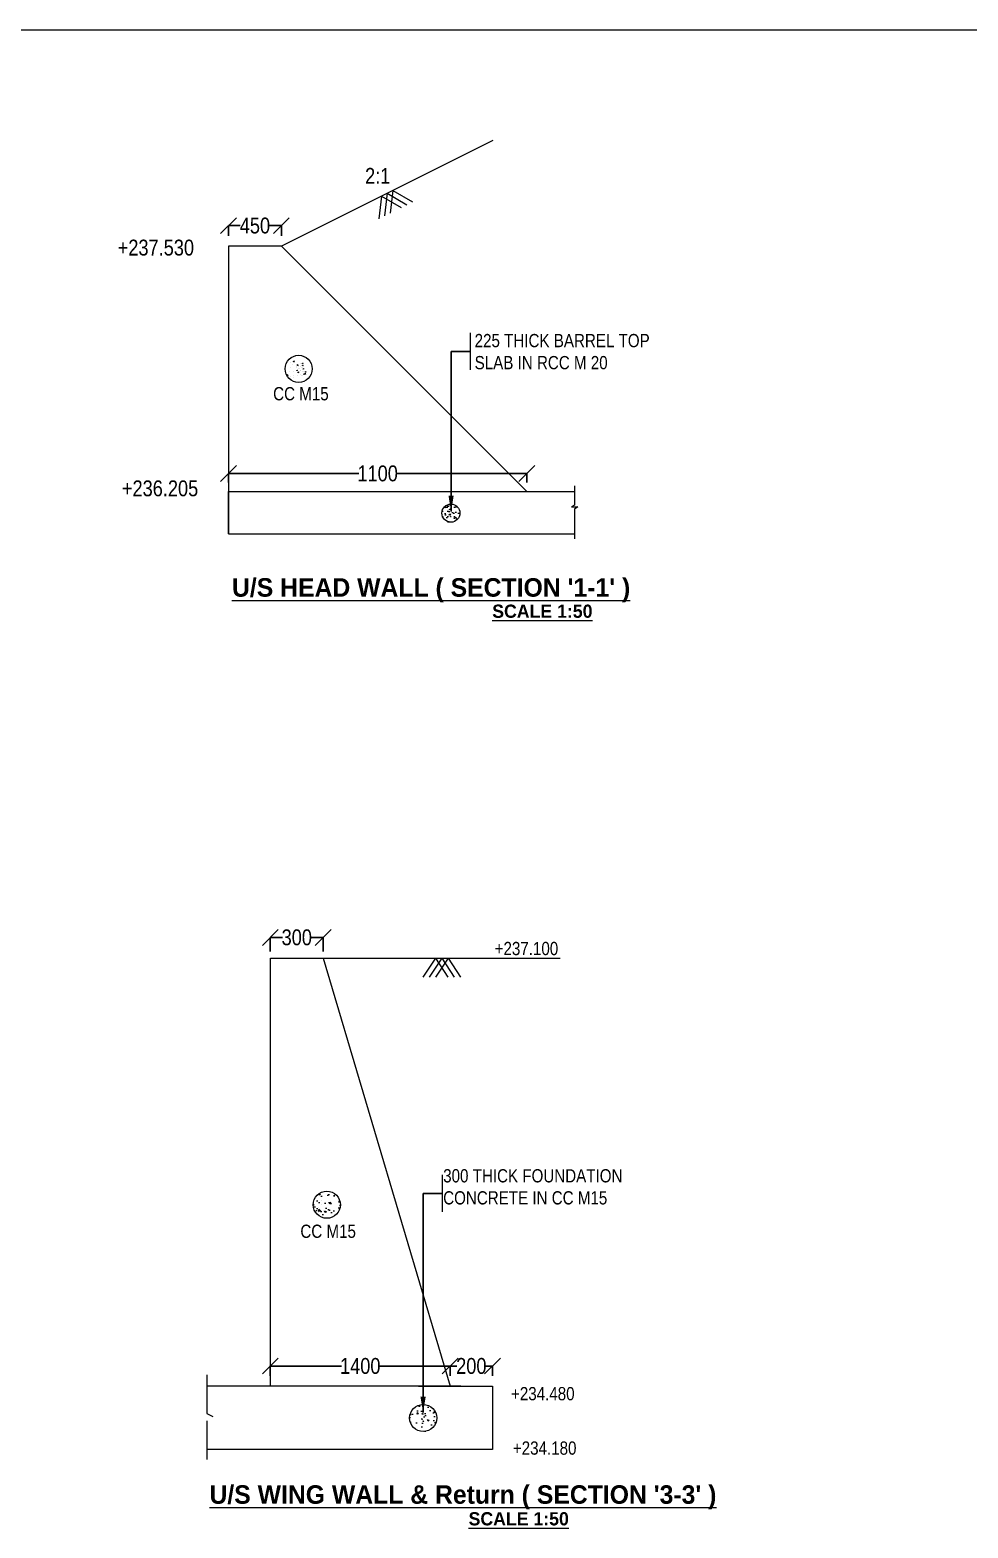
# Model space of a CAD drawing. Header units: inches. Extents: x -679659 to -168020, y 530076 to 1078123.
# Drawn here: x -220266 to -202532, y 550415 to 578737 of the extents above; entities that cross this region are included whole.
import ezdxf

# ---------------------------------------------------------------- set-up
doc = ezdxf.new("R2010")
doc.units = ezdxf.units.IN
doc.header["$LTSCALE"] = 1000
doc.header["$MEASUREMENT"] = 0
for name, color, linetype in [('abutment', 6, 'Continuous'), ('STEEL', 5, 'Continuous'), ('TEXT_GENERAL', 4, 'Continuous')]:
    doc.layers.add(name, color=color, linetype=linetype)
doc.styles.add('ARIAL NARROW', font='ARIALN.TTF')
doc.styles.add('CITYBLUEPR', font='cityb___.ttf')
doc.dimstyles.new('STANDARD$0', dxfattribs={"dimscale": 88.888889, "dimtxt": 0.02, "dimasz": 0.02, "dimexe": 0.05, "dimexo": 0.1, "dimgap": 0.002, "dimtad": 2, "dimdec": 0, "dimzin": 1, "dimdsep": 46, "dimtxsty": 'Standard', "dimblk": 'OBLIQUE', "dimcen": 0.09, "dimadec": 0, "dimazin": 0, "dimtfac": 1, "dimtdec": 4, "dimtofl": 0, "dimtmove": 0, "dimatfit": 3, "dimfxl": 1, "dimtolj": 1, "dimtzin": 1, "dimarcsym": 0})
doc.dimstyles.new('STANDARD$7', dxfattribs={"dimtxt": 2, "dimasz": 2, "dimexe": 1.25, "dimexo": 0.625, "dimtad": 1, "dimdec": 0, "dimlfac": 0.5, "dimdsep": 46, "dimtxsty": 'Standard', "dimblk": 'OBLIQUE', "dimcen": 2.5, "dimadec": 0, "dimazin": 0, "dimtfac": 1, "dimtdec": 0, "dimtmove": 0, "dimatfit": 3, "dimfxl": 1, "dimtolj": 1, "dimtzin": 0, "dimarcsym": 0})

# ---------------------------------------------------------------- blocks, each defined once
blk = doc.blocks.new('_Oblique')
at = {"color": 0, "linetype": 'ByBlock', "lineweight": -2}
blk.add_line((-0.5, -0.5), (0.5, 0.5), dxfattribs=at)
blk = doc.blocks.new('*D65')
at = {"layer": 'Defpoints', "color": 0, "transparency": 16777216}
for p in [(-216513, 575038), (-216513, 574845), (-215513, 574845)]:
    blk.add_point(p, dxfattribs=at)
at = {"layer": 'STEEL', "color": 0, "lineweight": -2, "transparency": 16777216}
for p, q in [((-216513, 574846), (-216513, 575039)), ((-216513, 575038), (-216290, 575038)), ((-215513, 575038), (-215736, 575038)), ((-215513, 574846), (-215513, 575039))]:
    blk.add_line(p, q, dxfattribs=at)
at = {"layer": 'STEEL', "color": 0, "lineweight": -2, "transparency": 16777216, "xscale": 300, "yscale": 300, "zscale": 300, "rotation": 180}
blk.add_blockref('_Oblique', (-216513, 575038), dxfattribs=at)
at = {"layer": 'STEEL', "color": 0, "lineweight": -2, "transparency": 16777216, "xscale": 300, "yscale": 300, "zscale": 300}
blk.add_blockref('_Oblique', (-215513, 575038), dxfattribs=at)
at = {"layer": 'STEEL', "color": 0, "lineweight": 9, "transparency": 16777216, "insert": (-216013, 575038), "char_height": 300, "attachment_point": 5, "style": 'ARIAL NARROW'}
blk.add_mtext('\\A1;450', dxfattribs=at)
blk = doc.blocks.new('*D66')
at = {"layer": 'Defpoints', "color": 0, "transparency": 16777216}
for p in [(-216513, 570352), (-216513, 570182), (-210873, 570182)]:
    blk.add_point(p, dxfattribs=at)
at = {"layer": 'STEEL', "color": 0, "lineweight": -2, "transparency": 16777216}
for p, q in [((-216513, 570182), (-216513, 570353)), ((-216513, 570352), (-214049, 570352)), ((-210873, 570352), (-213337, 570352)), ((-210873, 570182), (-210873, 570353))]:
    blk.add_line(p, q, dxfattribs=at)
at = {"layer": 'STEEL', "color": 0, "lineweight": -2, "transparency": 16777216, "xscale": 300, "yscale": 300, "zscale": 300, "rotation": 180}
blk.add_blockref('_Oblique', (-216513, 570352), dxfattribs=at)
at = {"layer": 'STEEL', "color": 0, "lineweight": -2, "transparency": 16777216, "xscale": 300, "yscale": 300, "zscale": 300}
blk.add_blockref('_Oblique', (-210873, 570352), dxfattribs=at)
at = {"layer": 'STEEL', "color": 0, "lineweight": 9, "transparency": 16777216, "insert": (-213693, 570352), "char_height": 300, "attachment_point": 5, "style": 'ARIAL NARROW'}
blk.add_mtext('\\A1;1100', dxfattribs=at)
blk = doc.blocks.new('*D54')
at = {"layer": 'Defpoints', "color": 0, "transparency": 16777216}
for p in [(-215722, 561581), (-215722, 561314), (-214722, 561314)]:
    blk.add_point(p, dxfattribs=at)
at = {"layer": 'STEEL', "color": 0, "lineweight": -2, "transparency": 16777216}
for p, q in [((-215722, 561315), (-215722, 561582)), ((-215722, 561581), (-215494, 561581)), ((-214722, 561581), (-214950, 561581)), ((-214722, 561315), (-214722, 561582))]:
    blk.add_line(p, q, dxfattribs=at)
at = {"layer": 'STEEL', "color": 0, "lineweight": -2, "transparency": 16777216, "xscale": 300, "yscale": 300, "zscale": 300, "rotation": 180}
blk.add_blockref('_Oblique', (-215722, 561581), dxfattribs=at)
at = {"layer": 'STEEL', "color": 0, "lineweight": -2, "transparency": 16777216, "xscale": 300, "yscale": 300, "zscale": 300}
blk.add_blockref('_Oblique', (-214722, 561581), dxfattribs=at)
at = {"layer": 'STEEL', "color": 0, "lineweight": 9, "transparency": 16777216, "insert": (-215222, 561581), "char_height": 300, "attachment_point": 5, "style": 'ARIAL NARROW'}
blk.add_mtext('\\A1;300', dxfattribs=at)
blk = doc.blocks.new('*D29')
at = {"layer": 'Defpoints', "color": 0, "transparency": 16777216}
for p in [(-215722, 553478), (-215722, 553290), (-212322, 553289)]:
    blk.add_point(p, dxfattribs=at)
at = {"layer": 'STEEL', "color": 0, "lineweight": -2, "transparency": 16777216}
for p, q in [((-215722, 553290), (-215722, 553479)), ((-215722, 553478), (-214378, 553478)), ((-212322, 553478), (-213666, 553478)), ((-212322, 553290), (-212322, 553479))]:
    blk.add_line(p, q, dxfattribs=at)
at = {"layer": 'STEEL', "color": 0, "lineweight": -2, "transparency": 16777216, "xscale": 300, "yscale": 300, "zscale": 300, "rotation": 180}
blk.add_blockref('_Oblique', (-215722, 553478), dxfattribs=at)
at = {"layer": 'STEEL', "color": 0, "lineweight": -2, "transparency": 16777216, "xscale": 300, "yscale": 300, "zscale": 300}
blk.add_blockref('_Oblique', (-212322, 553478), dxfattribs=at)
at = {"layer": 'STEEL', "color": 0, "lineweight": 9, "transparency": 16777216, "insert": (-214022, 553478), "char_height": 300, "attachment_point": 5, "style": 'ARIAL NARROW'}
blk.add_mtext('\\A1;1400', dxfattribs=at)
blk = doc.blocks.new('*D30')
at = {"layer": 'Defpoints', "color": 0, "transparency": 16777216}
for p in [(-212322, 553478), (-212322, 553289), (-211522, 553289)]:
    blk.add_point(p, dxfattribs=at)
at = {"layer": 'STEEL', "color": 0, "lineweight": -2, "transparency": 16777216}
for p, q in [((-212322, 553290), (-212322, 553479)), ((-212322, 553478), (-212196, 553478)), ((-211522, 553478), (-211648, 553478)), ((-211522, 553290), (-211522, 553479))]:
    blk.add_line(p, q, dxfattribs=at)
at = {"layer": 'STEEL', "color": 0, "lineweight": -2, "transparency": 16777216, "xscale": 300, "yscale": 300, "zscale": 300, "rotation": 180}
blk.add_blockref('_Oblique', (-212322, 553478), dxfattribs=at)
at = {"layer": 'STEEL', "color": 0, "lineweight": -2, "transparency": 16777216, "xscale": 300, "yscale": 300, "zscale": 300}
blk.add_blockref('_Oblique', (-211522, 553478), dxfattribs=at)
at = {"layer": 'STEEL', "color": 0, "lineweight": 9, "transparency": 16777216, "insert": (-211922, 553478), "char_height": 300, "attachment_point": 5, "style": 'ARIAL NARROW'}
blk.add_mtext('\\A1;200', dxfattribs=at)

msp = doc.modelspace()

# ---------------------------------------------------------------- hatches: boundary and pattern name
at = {"linetype": 'ByBlock', "lineweight": 9}
h = msp.add_hatch(dxfattribs=at)
h.set_pattern_fill('AR-CONC', color=0, scale=30, style=0)
h.set_pattern_definition([(130, (322286.06, 377596.71), (-215.178055, -18.82564), [22.5, -247.5]), (185, (322286.06, 377596.7), (41.6254, 225.65764), [18, -198]), (79.5486, (322268.13, 377595.14), (-173.552815, 206.83186), [19.12206, -210.34263]), (133.8158, (322286.06, 377656.7), (-320.17231, -49.6557), [33.75, -371.25]), (83.3644, (322259.38, 377652.57), (-280.39881, 292.23536), [28.68309, -315.5139]), (188.8158, (322286.06, 377656.7), (-280.39858, 292.23558), [27, -297]), (159, (322256.06, 377641.71), (-179.072116, -120.785667), [22.5, -247.5]), (214, (322256.06, 377641.7), (-72.9946, 217.54501), [18, -198]), (108.5486, (322241.14, 377631.64), (-252.06679, 96.75915), [19.12206, -210.34263]), (142.5, (322286.06, 377596.71), (-3.647957, 99.868156), [0, -195.6, 0, -201, 0, -198.75]), (172.5, (322286.06, 377596.71), (-78.920861, 118.323514), [0, -114.6, 0, -191.1, 0, -75.75]), (212.5, (322352.96, 377596.71), (-160.146731, -6.766462), [0, -75, 0, -234, 0, -310.5]), (222.5, (322382.96, 377596.71), (-174.95585, 30.031495), [0, -97.5, 0, -155.4, 0, -220.5])])
edge = h.paths.add_edge_path()
edge.add_arc((-212308.1, 569602.2), 171, 0, 360)
h = msp.add_hatch(dxfattribs=at)
h.set_pattern_fill('AR-CONC', color=0, scale=45, style=0)
h.set_pattern_definition([(130, (606255.92, 248046.75), (-322.76708, -28.23846), [33.75, -371.25]), (185, (606255.92, 248046.75), (62.4381, 338.48646), [27, -297]), (79.5486, (606229.02, 248044.4), (-260.32922, 310.24779), [28.68309, -315.51395]), (133.8158, (606255.9, 248136.75), (-480.25847, -74.48356), [50.625, -556.875]), (83.3644, (606215.9, 248130.54), (-420.59822, 438.35304), [43.02463, -473.27085]), (188.8158, (606255.9, 248136.75), (-420.59788, 438.35337), [40.5, -445.5]), (159, (606210.92, 248114.25), (-268.60817, -181.1785), [33.75, -371.25]), (214, (606210.92, 248114.25), (-109.4919, 326.31752), [27, -297]), (108.5486, (606188.54, 248099.15), (-378.10018, 145.13872), [28.68309, -315.51395]), (142.5, (606255.92, 248046.75), (-5.471935, 149.802234), [0, -293.4, 0, -301.5, 0, -298.125]), (172.5, (606255.92, 248046.75), (-118.381292, 177.48527), [0, -171.9, 0, -286.65, 0, -113.625]), (212.5, (606356.27, 248046.75), (-240.220096, -10.149692), [0, -112.5, 0, -351, 0, -465.75]), (222.5, (606401.27, 248046.75), (-262.433776, 45.04724), [0, -146.25, 0, -233.1, 0, -330.75])])
edge = h.paths.add_edge_path()
edge.add_arc((-214654.2, 556527.5), 256.4, 0, 360)
h = msp.add_hatch(dxfattribs=at)
h.set_pattern_fill('AR-CONC', color=0, scale=45, style=0)
h.set_pattern_definition([(130, (608071, 248415.06), (-322.76708, -28.23846), [33.75, -371.25]), (185, (608071, 248415.06), (62.4381, 338.48646), [27, -297]), (79.5486, (608044.1, 248412.7), (-260.32922, 310.24779), [28.68309, -315.51395]), (133.8158, (608071, 248505.06), (-480.25847, -74.48356), [50.625, -556.875]), (83.3644, (608030.97, 248498.85), (-420.59822, 438.35304), [43.02463, -473.27085]), (188.8158, (608071, 248505.06), (-420.59788, 438.35337), [40.5, -445.5]), (159, (608026, 248482.56), (-268.60817, -181.1785), [33.75, -371.25]), (214, (608026, 248482.56), (-109.4919, 326.31752), [27, -297]), (108.5486, (608003.6, 248467.46), (-378.10018, 145.13872), [28.68309, -315.51395]), (142.5, (608071, 248415.06), (-5.471935, 149.802234), [0, -293.4, 0, -301.5, 0, -298.125]), (172.5, (608071, 248415.06), (-118.381292, 177.48527), [0, -171.9, 0, -286.65, 0, -113.625]), (212.5, (608171.35, 248415.06), (-240.220096, -10.149692), [0, -112.5, 0, -351, 0, -465.75]), (222.5, (608216.35, 248415.06), (-262.433776, 45.04724), [0, -146.25, 0, -233.1, 0, -330.75])])
edge = h.paths.add_edge_path()
edge.add_arc((-212832.1, 552496.2), 256.4, 0, 360)

# ---------------------------------------------------------------- linework, layer by layer
at = {"color": 0, "linetype": 'ByBlock', "lineweight": 9}
for p, q in [((-242633.4, 578737.2), (-168030, 578737.2)), ((-233107.8, 578737.2), (-168030, 578737.2)), ((-211512.8, 576650.1), (-215512.8, 574650.1)), ((-216512.8, 574650.1), (-216512.8, 570010.1)), ((-215512.8, 574650.1), (-216512.8, 574650.1)), ((-215512.8, 574650.1), (-210872.8, 570010.1)), ((-211943.7, 573009.8), (-211943.7, 572309.8)), ((-216512.8, 570010.1), (-209972.7, 570010.1)), ((-210872.8, 570010.1), (-209972.7, 570010.1)), ((-209972.7, 570117.4), (-209972.7, 569751.9)), ((-209972.7, 569751.9), (-210030.5, 569723.1)), ((-210030.5, 569723.1), (-209911, 569723.1)), ((-209911, 569723.1), (-209973.3, 569679.9)), ((-209973.3, 569679.9), (-209972.7, 569117.4)), ((-216512.8, 569210.1), (-209972.9, 569210.1)), ((-215721.6, 553099.5), (-215721.6, 561189.5)), ((-215721.6, 561189.5), (-214721.6, 561189.5)), ((-214721.6, 561189.5), (-210241.6, 561189.5)), ((-214721.6, 561189.5), (-212321.6, 553099.5)), ((-212601, 561190.4), (-212836.3, 560830)), ((-212601, 561189.5), (-212836.3, 560829)), ((-212481.6, 561190.4), (-212716.9, 560830)), ((-212481.6, 561189.5), (-212716.9, 560829)), ((-212601, 561189.5), (-212365.8, 560829)), ((-212362.2, 561190.4), (-212597.5, 560830)), ((-212362.2, 561189.5), (-212597.5, 560829)), ((-212481.6, 561190.4), (-212246.4, 560830)), ((-212481.6, 561189.5), (-212246.4, 560829)), ((-212362.2, 561190.4), (-212126.9, 560830)), ((-212362.2, 561189.5), (-212126.9, 560829)), ((-212473.1, 557092.9), (-212473.1, 556392.9)), ((-216921.6, 553314.2), (-216921.6, 552583.2)), ((-215721.6, 553099.5), (-216921.6, 553099.5)), ((-212121.6, 553099.5), (-215721.6, 553099.5)), ((-212921.6, 553099.5), (-212121.6, 553099.5)), ((-212321.6, 553099.5), (-211521.6, 553099.5)), ((-211521.6, 553099.5), (-211521.6, 551899.5)), ((-216921.6, 552583.2), (-216806.1, 552525.6)), ((-216920.4, 552439.1), (-216921.6, 551714.2)), ((-215677.2, 551899.5), (-216921.9, 551899.5)), ((-212121.6, 551899.5), (-215677.2, 551899.5)), ((-211521.6, 551899.5), (-212121.6, 551899.5))]:
    msp.add_line(p, q, dxfattribs=at)
at = {"layer": 'STEEL', "color": 0}
msp.add_line((-216512.8, 570010.1), (-216512.8, 569210.1), dxfattribs=at)
at = {"layer": 'TEXT_GENERAL', "color": 0, "lineweight": 9}
for p, q in [((-213619.6, 575596.7), (-213668.8, 575169)), ((-213619.2, 575595.8), (-213668.4, 575168.2)), ((-213619.2, 575595.8), (-213247.5, 575378.6)), ((-213512.8, 575650.1), (-213562, 575222.5)), ((-213512.4, 575649.2), (-213561.6, 575221.6)), ((-213512.8, 575650.1), (-213141.1, 575432.9)), ((-213406, 575703.5), (-213455.2, 575275.9)), ((-213406, 575703.5), (-213034.3, 575486.3)), ((-215336.6, 572445.2), (-215336.6, 572445.2)), ((-215301.5, 572418.5), (-215301.5, 572418.5)), ((-215281.6, 572462.5), (-215278.3, 572480.4)), ((-215264.4, 572464.4), (-215281.4, 572462.9)), ((-215264.5, 572464.4), (-215278.3, 572480.9)), ((-215210.7, 572393.9), (-215208.6, 572412)), ((-215193.8, 572396.5), (-215210.7, 572393.9)), ((-215193.7, 572396.6), (-215208.6, 572412.1)), ((-215188.8, 572393.4), (-215188.8, 572393.4)), ((-215154.5, 572438.4), (-215154.5, 572438.4)), ((-215131.1, 572437), (-215131.1, 572437)), ((-215112.4, 572384.8), (-215116.3, 572396.3)), ((-215102.9, 572391.2), (-215116.3, 572396.3)), ((-215113.2, 572430.3), (-215111.6, 572439)), ((-215101.7, 572431.6), (-215113.1, 572430.6)), ((-215102.9, 572391.2), (-215112.4, 572384.8)), ((-215101.8, 572431.6), (-215108.1, 572439)), ((-215387, 572205), (-215404.1, 572203.5)), ((-215387.1, 572205), (-215400.9, 572221.5)), ((-215350, 572284), (-215350, 572284)), ((-215346.4, 572180.8), (-215346.4, 572180.8)), ((-215333.1, 572350.1), (-215333.1, 572350.1)), ((-215280.4, 572204.3), (-215280.4, 572204.3)), ((-215278.8, 572280.6), (-215278.8, 572280.6)), ((-215274.8, 572171.3), (-215274.8, 572171.3)), ((-215234, 572349.6), (-215234, 572349.6)), ((-215232.4, 572291.9), (-215232.4, 572291.9)), ((-215227.3, 572371.7), (-215227.3, 572371.7)), ((-215218.1, 572293.9), (-215220.8, 572301.9)), ((-215208.6, 572300.3), (-215218.1, 572293.9)), ((-215208.6, 572300.3), (-215212.9, 572301.9)), ((-215210.9, 572199.7), (-215210.9, 572199.7)), ((-215195, 572257.3), (-215192.8, 572269.3)), ((-215183.5, 572258.6), (-215194.9, 572257.6)), ((-215183.6, 572258.6), (-215192.8, 572269.6)), ((-215191, 572379.5), (-215191, 572379.5)), ((-215186.4, 572329.9), (-215186.4, 572329.9)), ((-215175.2, 572283.5), (-215175.2, 572283.5)), ((-215172.4, 572328.4), (-215172.4, 572328.4)), ((-215153.6, 572296.2), (-215153.6, 572296.2)), ((-215151.3, 572232.8), (-215151.3, 572232.8)), ((-215146.3, 572301.3), (-215146.3, 572301.3)), ((-215143.3, 572373.2), (-215143.3, 572373.2)), ((-215132.3, 572353.9), (-215132.3, 572353.9)), ((-215125, 572208.4), (-215125, 572208.4)), ((-215121.3, 572272.8), (-215121.3, 572272.8)), ((-215116.2, 572352.7), (-215116.2, 572352.7)), ((-215109.2, 572204), (-215109.2, 572204)), ((-215103, 572274), (-215103, 572274)), ((-215099.7, 572327.2), (-215097.5, 572339.1)), ((-215088.2, 572328.5), (-215099.6, 572327.5)), ((-215088.3, 572328.5), (-215097.4, 572339.4)), ((-215096.6, 572325.6), (-215096.6, 572325.6)), ((-215095.9, 572339.8), (-215095.9, 572339.8)), ((-215089.8, 572379.1), (-215089.8, 572379.1)), ((-215068.9, 572227.9), (-215085.9, 572225.3)), ((-215085.8, 572225.3), (-215083.7, 572243.4)), ((-215068.9, 572228), (-215083.7, 572243.5)), ((-215048.6, 572238.9), (-215061.9, 572244)), ((-215058, 572232.4), (-215061.9, 572244)), ((-215058.4, 572269.3), (-215056.2, 572281.2)), ((-215046.9, 572270.6), (-215058.3, 572269.6)), ((-215048.6, 572238.8), (-215058, 572232.4)), ((-215047, 572270.6), (-215056.1, 572281.5)), ((-215055.3, 572267.7), (-215055.3, 572267.7)), ((-215054.6, 572281.9), (-215054.6, 572281.9)), ((-212354.1, 569564.1), (-212354.1, 569564.1)), ((-212339.8, 569566.1), (-212342.5, 569574.2)), ((-212330.3, 569572.5), (-212339.8, 569566.1)), ((-212330.3, 569572.6), (-212334.6, 569574.2)), ((-212332.4, 569666.2), (-212330.3, 569684.3)), ((-212315.5, 569668.8), (-212332.4, 569666.1)), ((-212315.4, 569668.9), (-212330.3, 569684.3)), ((-212316.7, 569529.6), (-212314.5, 569541.5)), ((-212305.2, 569530.9), (-212316.6, 569529.9)), ((-212305.3, 569530.9), (-212314.5, 569541.8)), ((-214754.3, 556604.3), (-214754.3, 556604.3)), ((-214752, 556540.9), (-214752, 556540.9)), ((-214817.7, 556481.6), (-214817.7, 556481.6)), ((-214814.1, 556378.3), (-214814.1, 556378.3)), ((-214713.1, 556421.8), (-214713.1, 556421.8)), ((-214678.6, 556397.3), (-214678.6, 556397.3)), ((-212849.7, 552567.5), (-212847.6, 552585.6)), ((-212832.8, 552570), (-212849.7, 552567.4)), ((-212832.8, 552570.1), (-212847.6, 552585.6)), ((-212827.8, 552566.9), (-212827.8, 552566.9)), ((-212871.4, 552465.4), (-212871.4, 552465.4)), ((-212857.1, 552467.4), (-212859.8, 552475.5)), ((-212847.7, 552473.8), (-212857.1, 552467.4)), ((-212847.7, 552473.8), (-212852, 552475.5)), ((-212834, 552430.8), (-212831.8, 552442.8)), ((-212822.5, 552432.1), (-212833.9, 552431.1)), ((-212822.6, 552432.1), (-212831.8, 552443.1)), ((-212830, 552553), (-212830, 552553))]:
    msp.add_line(p, q, dxfattribs=at)
for centre, radius in [((-215186.4, 572329.9), 256.4), ((-212308.1, 569602.2), 171), ((-214654.2, 556527.5), 256.4), ((-212832.1, 552496.2), 256.4)]:
    msp.add_circle(centre, radius, dxfattribs=at)

# ---------------------------------------------------------------- texts
at = {"layer": 'abutment', "color": 0, "lineweight": 9, "char_height": 250, "style": 'ARIAL NARROW'}
for s, insert, attachment_point in [('225 THICK BARREL TOP \\PSLAB IN RCC M 20', (-211859.3, 572654.7), 4), (' CC M15', (-215748.4, 571858.4), 4), ('+237.100', (-210279.1, 561369.8), 6), ('300 THICK FOUNDATION \\PCONCRETE IN CC M15', (-212454.1, 556864.7), 4), (' CC M15', (-214104, 556024.7), 6), ('+234.480', (-209969.9, 552954.2), 6), ('+234.180', (-209934.5, 551925.4), 6)]:
    msp.add_mtext(s, dxfattribs=dict(at, insert=insert, attachment_point=attachment_point))
at = {"layer": 'STEEL', "color": 0, "lineweight": 9, "char_height": 300, "attachment_point": 4, "style": 'ARIAL NARROW'}
for s, insert in [('2:1', (-213930.5, 575978.5)), ('+237.530', (-218607, 574620.7)), ('+236.205', (-218527.9, 570069))]:
    msp.add_mtext(s, dxfattribs=dict(at, insert=insert))
at = {"layer": 'TEXT_GENERAL', "color": 0, "lineweight": 9, "style": 'CITYBLUEPR'}
for s, p in [("%%UU/S HEAD WALL ( SECTION '1-1' )", (-216446.9, 568023)), ("%%UU/S WING WALL & Return ( SECTION '3-3' )", (-216872.1, 550874.3))]:
    msp.add_text(s, height=350, dxfattribs=at).set_placement(p)
at = {"layer": 'TEXT_GENERAL', "color": 0, "lineweight": 9, "char_height": 250, "width": 2527.2, "attachment_point": 1, "style": 'CITYBLUEPR'}
for insert in [(-211526.7, 567873.4), (-211973.7, 550715.3)]:
    msp.add_mtext('{\\LSCALE 1:50}', dxfattribs=dict(at, insert=insert))

# ---------------------------------------------------------------- dimensions: what is measured, and where the dimension line sits
at = {"layer": 'STEEL', "color": 0, "lineweight": 9}
for base, p1, p2, text, picture, middle in [((-216512.8, 575038.2), (-215512.8, 574845.1), (-216512.8, 574845.1), '450', '*D65', (-216012.8, 575038.2)), ((-216512.8, 570351.7), (-210872.8, 570181.8), (-216512.8, 570181.8), '1100', '*D66', (-213692.8, 570351.7)), ((-215721.6, 561581.2), (-214721.6, 561314.4), (-215721.6, 561314.4), '300', '*D54', (-215221.6, 561581.2)), ((-215721.6, 553477.7), (-212321.6, 553288.9), (-215721.6, 553289.5), '1400', '*D29', (-214021.6, 553477.7)), ((-212321.6, 553477.7), (-211521.6, 553288.9), (-212321.6, 553288.9), '200', '*D30', (-211921.6, 553477.7))]:
    dim = msp.add_linear_dim(base=base, p1=p1, p2=p2, angle=180, text=text, dimstyle='STANDARD$0', override={"dimscale": 1, "dimtxt": 300, "dimasz": 300, "dimexe": 1.25, "dimexo": 0.625, "dimgap": 0.625, "dimtad": 0, "dimlfac": 0.5, "dimzin": 8, "dimtxsty": 'ARIAL NARROW', "dimcen": 2.5, "dimtdec": 0, "dimtofl": 1, "dimtzin": 0}, dxfattribs=at)
    dim.commit()
    dim.dimension.update_dxf_attribs({"geometry": picture, "text_midpoint": middle})

# ---------------------------------------------------------------- leaders
for points in [[(-212304.7, 569633.2), (-212304.7, 572659.8), (-211943.7, 572659.8)], [(-212834.1, 552598.5), (-212834.1, 556742.9), (-212473.1, 556742.9)]]:
    msp.add_leader(points, dimstyle='STANDARD$7', override={"dimasz": 300, "dimtad": 0}, dxfattribs=at)

doc.saveas('drawing.dxf')
